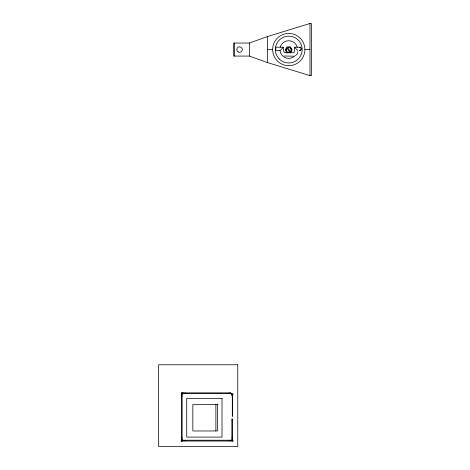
<?xml version="1.0" encoding="UTF-8"?>
<svg xmlns="http://www.w3.org/2000/svg" width="470" height="470" viewBox="0 0 470 470"><rect width="100%" height="100%" fill="white"/><g stroke="black" fill="none" stroke-linecap="round" stroke-linejoin="round"><path stroke-width="0.7" d="M297.833 51.741L297.228 53.938L295.583 55.583M285.925 49.938L286.019 49.221M291.365 50.648L290.648 51.894M230.729 440.226L231.581 440.284L230.729 440.226L230.729 441.024L183.453 441.024L183.453 440.226L230.793 440.226M290.56 52.857L292.152 49.773L290.284 46.853L286.817 47.012L285.225 50.096L287.094 53.016M283.492 47.188L280.12 50.554L275.778 50.554L275.778 47.188L283.492 47.188C283.416 48.939 282.834 52.417 285.419 52.793M249.364 43.046L267.542 36.531L309.983 23.5L311.404 23.5L311.404 75.623L309.983 75.623L267.542 62.592L249.364 56.077L233.678 56.077L233.678 43.046L249.364 43.046L249.364 56.077M287.975 47.264L289.408 47.264M182.213 394.042L182.054 394.424L182.213 394.042L181.802 394.042M182.213 439.374L182.054 439.75L182.213 439.374L181.402 439.385L181.402 394.424L182.113 394.424L182.113 439.385M182.213 440.049L182.054 440.431L182.213 440.049L181.802 440.049M285.766 52.816L293.762 52.728L294.449 51.835L294.461 47.188L298.609 47.188M267.542 49.562L272.629 49.562M304.895 49.562A16.133 16.133 0 0 1 280.696 63.532A16.133 16.133 0 0 1 280.696 35.591A16.133 16.133 0 0 1 304.895 49.562L309.983 49.562M293.386 56.183L284.262 56M183.453 393.049L182.654 393.049L183.453 393.314M181.402 396.087L182.113 396.087M232.65 396.098L231.939 396.098L231.939 394.859L232.65 394.859L232.65 416.308L232.297 416.308L232.297 396.098M232.297 397.761L232.65 397.761M218.104 404.47L192.847 404.47L192.847 430.966L217.393 430.966L217.393 404.47M232.297 414.652L232.65 414.652M231.939 420.456L232.297 420.456M231.939 437.341L232.297 437.341M181.402 437.723L182.113 437.723M231.939 439.004L232.65 439.004L232.65 440.249L231.939 440.249A0.799 0.799 0 0 0 231.922 441.636A0.799 0.799 0 0 0 233.12 440.942A0.799 0.799 0 0 0 231.922 440.255L231.939 418.794L232.297 418.794L232.297 439.004M183.453 440.408L181.814 440.408L181.814 440.807L183.453 440.807M182.407 392.579L182.489 393.314M294.461 47.188L297.833 50.554M290.648 47.981L291.365 49.221M309.983 23.5L309.983 75.623M267.542 36.531L267.542 62.592M234.383 43.046L234.383 56.077M229.131 392.861L229.131 393.566M229.066 440.226L229.066 441.024M215.883 404.47L215.883 430.966M185.115 392.861L185.115 393.566M185.115 440.226L185.115 441.024M299.255 47.247A1.686 1.686 0 0 1 301.376 48.874A1.686 1.686 0 0 1 299.255 50.502M295.013 55.812A8.842 8.842 0 0 1 279.997 50.719M280.22 47.276A8.842 8.842 0 0 1 297.304 47.276M300.841 49.538A1.328 1.328 0 0 1 300.63 49.814M300.359 50.026A1.328 1.328 0 0 1 299.69 50.202M299.69 47.541A1.328 1.328 0 0 1 300.359 47.723M300.63 47.934A1.328 1.328 0 0 1 300.841 48.21M286.3 49.544L286.283 50.178A2.421 2.421 0 0 0 287.158 51.812L287.693 52.141A2.421 2.421 0 0 0 289.549 52.199L287.164 48.075L286.3 49.544M291.095 49.691L290.895 50.93L290.213 51.8L287.834 47.67A2.421 2.421 0 0 1 289.685 47.728L290.219 48.063A2.421 2.421 0 0 1 291.095 49.691M230.852 393.431L231.457 394.036L230.852 393.431M237.761 364.767L158.596 364.767L158.596 446.5L237.761 446.5L237.761 364.767M230.793 392.861L183.453 392.861L183.453 393.566L230.793 393.566L230.793 392.861M222.005 398.349L186.725 398.349L186.725 437.088L222.005 437.088L222.005 398.349M231.875 394.853A0.799 0.799 0 0 0 233.067 394.16A0.799 0.799 0 0 0 231.875 393.466A0.799 0.799 0 0 0 231.875 394.853M181.608 393.966A0.799 0.799 0 0 0 182.807 393.272A0.799 0.799 0 0 0 181.608 392.579A0.799 0.799 0 0 0 181.608 393.966M181.52 441.301A0.799 0.799 0 0 0 182.718 440.607A0.799 0.799 0 0 0 181.52 439.92A0.799 0.799 0 0 0 181.52 441.301M238.184 51.941A2.749 2.749 0 0 0 242.303 49.562A2.749 2.749 0 0 0 238.184 47.182A2.749 2.749 0 0 0 238.184 51.941M279.28 59.044A13.413 13.413 0 0 0 301.716 53.034A13.413 13.413 0 0 0 285.29 36.607A13.413 13.413 0 0 0 279.28 59.044"/></g></svg>
